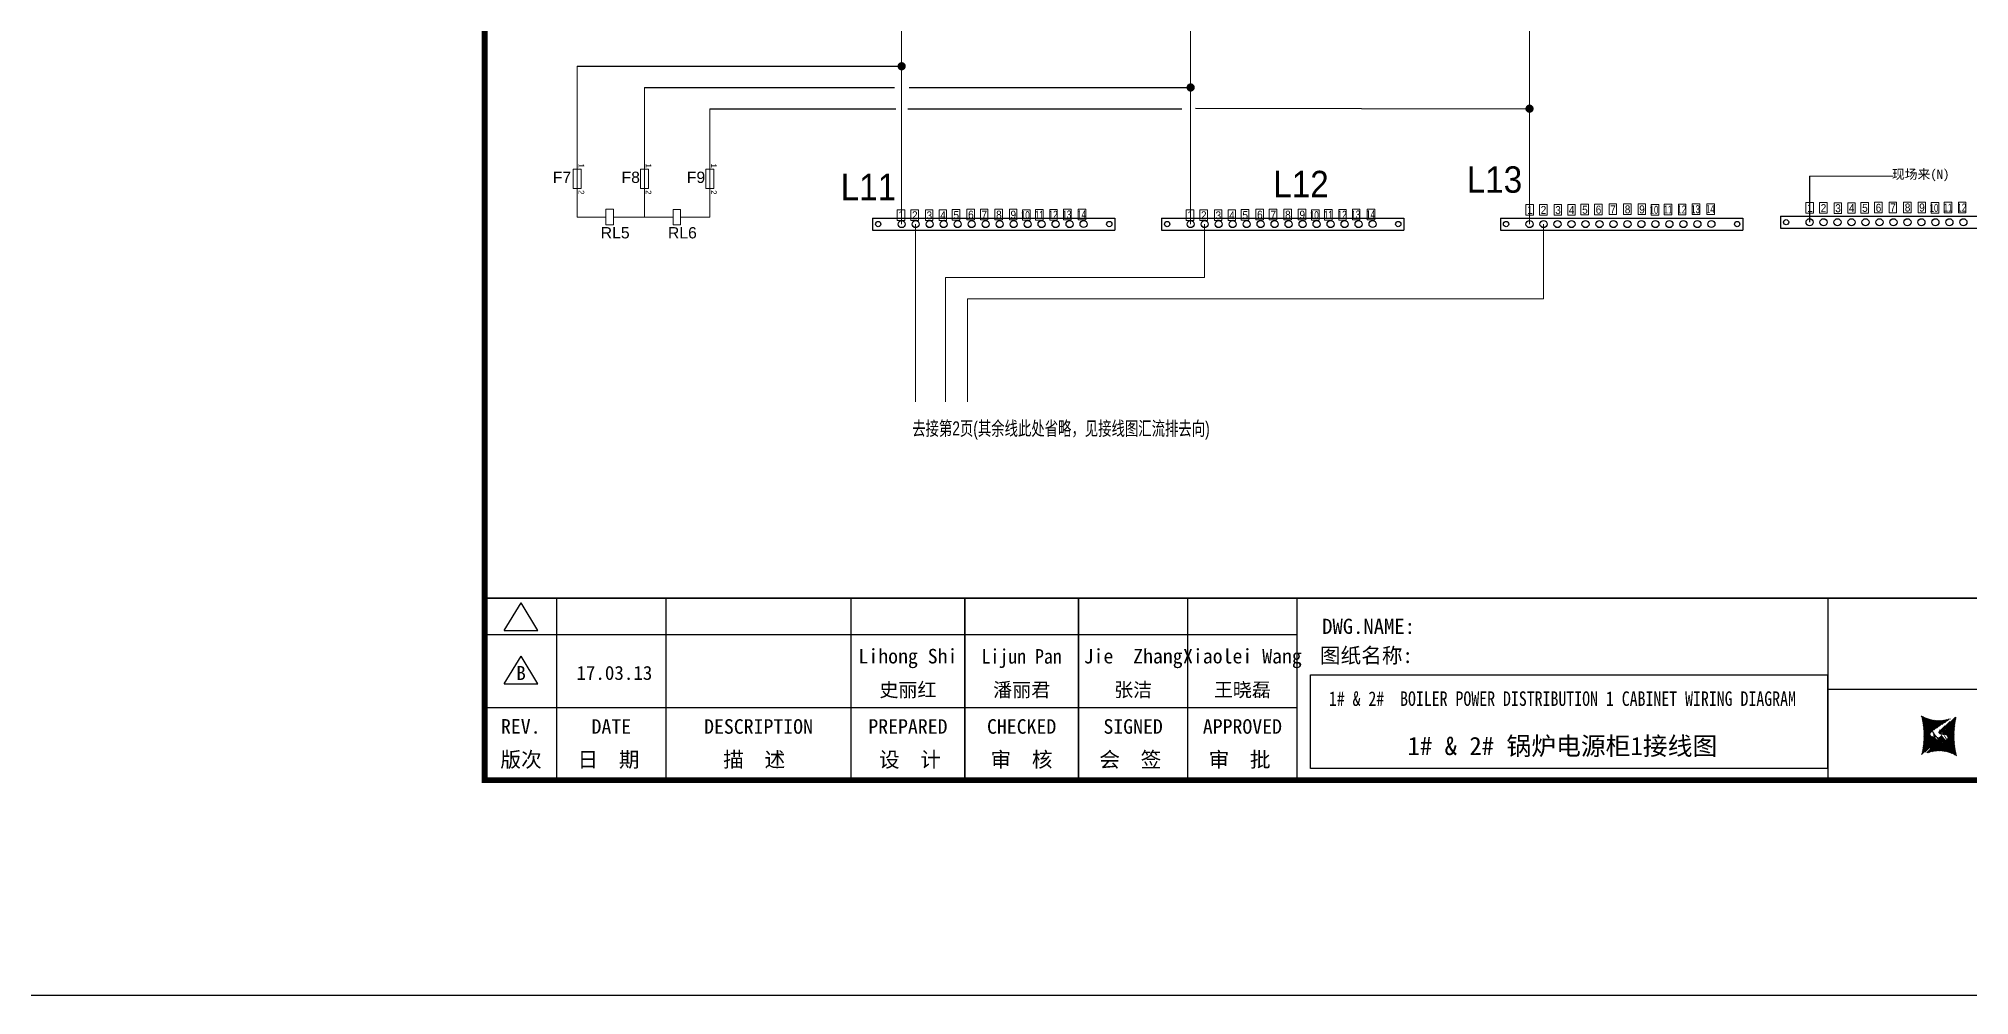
# Model space of a CAD drawing. Extents: x 79822 to 122366, y -56021 to -28815.
# Drawn here: x 90785 to 93971, y -37158 to -35580 of the extents above; entities that cross this region are included whole.
import ezdxf
from ezdxf.enums import TextEntityAlignment as Align

# ---------------------------------------------------------------- set-up
doc = ezdxf.new("R2010")
doc.units = 0
doc.header["$LTSCALE"] = 100
doc.header["$MEASUREMENT"] = 0
for name, color, linetype in [('t', 1, 'Continuous'), ('标准图框及表格', 7, 'Continuous'), ('空气开关', 7, 'Continuous')]:
    doc.layers.add(name, color=color, linetype=linetype)
doc.layers.add('细实线', color=7, linetype='Continuous', lineweight=20)
doc.styles.add('HZ', font='arial.ttf', dxfattribs={"width": 0.7})
doc.styles.get("Standard").update_dxf_attribs({"font": ''})
doc.styles.get('Standard').set_extended_font_data('SimSun')
pattern_1 = [(45, (0, 0), (-0.736262898216564, 0.7362628982165641), [])]

# ---------------------------------------------------------------- blocks, each defined once
blk = doc.blocks.new('图框')
at = {"layer": '标准图框及表格'}
h = blk.add_hatch(dxfattribs=at)
h.set_pattern_fill('ANSI31', color=5, scale=8.329863809039892, style=0)
h.set_pattern_definition(pattern_1)
edge = h.paths.add_edge_path()
edge.add_arc((2399.257256036391, -2998.153851416566), 55.18534773488954, 238.1092081981581, 291.6531626184834)
edge.add_line((2419.619937407027, -3049.445018414634), (2388.525499730735, -3070.242821799802))
edge.add_arc((2238.907377712399, -3078.328790578547), 135.3602868968974, 346.3915348661821, 374.2500326978034)
edge.add_line((2370.467593623529, -3110.177132109857), (2397.50623789792, -3087.85242802291))
edge.add_line((2391.339199201146, -3080.281448750429), (2396.143986595598, -3080.898839897796))
edge.add_spline(control_points=[(2397.470018868538, -3087.887634953957), (2398.35948137939, -3087.023080631327), (2399.970992452319, -3085.456697735681), (2399.869182150054, -3081.252294174519), (2397.426500162081, -3081.012803431273), (2396.121921064187, -3080.884897048199)], knot_values=[0, 0, 0, 0, 6.844331067525468, 12.40042740766005, 18.76924275352248, 18.76924275352248, 18.76924275352248, 18.76924275352248], weights=[1, 1, 1, 1, 1, 1], degree=3, periodic=0)
edge.add_spline(control_points=[(2388.515363058686, -3070.265433304907), (2387.789374929038, -3070.86905758363), (2386.478198365832, -3071.959237952229), (2385.544096281083, -3073.38263759949), (2385.127199159644, -3074.017912079413)], knot_values=[0, 0, 0, 0, 5.253673658024614, 9.488438564008057, 9.488438564008057, 9.488438564008057, 9.488438564008057], weights=[1, 1, 1, 1, 1], degree=3, periodic=0)
edge.add_spline(control_points=[(2386.272665588534, -3072.281716856574), (2385.721471206634, -3072.905523096015), (2384.632427465753, -3074.386714445929), (2384.912828655535, -3077.72895088909), (2387.858851342782, -3079.895552619193), (2390.185443934519, -3080.145534927004), (2391.314573401905, -3080.266855002868)], knot_values=[10.66597461496156, 10.66597461496156, 10.66597461496156, 10.66597461496156, 18.97770399508879, 28.89455822145742, 41.119553648298, 52.64692538081317, 52.64692538081317, 52.64692538081317, 52.64692538081317], weights=[1, 1, 1, 1, 1, 1, 1], degree=3, periodic=0)
h = blk.add_hatch(dxfattribs=at)
h.set_pattern_fill('ANSI31', color=3, scale=8.329863809039892, style=0)
h.set_pattern_definition(pattern_1)
edge = h.paths.add_edge_path()
edge.add_line((2402.469732125144, -3075.776359090531), (2407.706041465404, -3076.440586092609))
edge.add_spline(control_points=[(2401.044493204623, -3068.769946203269), (2400.155030693568, -3069.634500525768), (2398.543519620813, -3071.200883421574), (2398.645329922932, -3075.40528698259), (2401.088011911052, -3075.644777725895), (2402.392591008975, -3075.772684108895)], knot_values=[0, 0, 0, 0, 6.844331067526932, 12.40042740766158, 18.76924275352342, 18.76924275352342, 18.76924275352342, 18.76924275352342], weights=[1, 1, 1, 1, 1, 1], degree=3, periodic=0)
edge.add_line((2428.046918449632, -3046.480449047325), (2401.008274175249, -3068.805153134272))
edge.add_spline(control_points=[(2412.625169549749, -3083.918607966574), (2413.015644598316, -3083.422785431954), (2413.86377905187, -3082.052674005965), (2413.601683417044, -3078.928630268005), (2410.655660730175, -3076.762028538062), (2408.329068138031, -3076.512046230251), (2407.199938671052, -3076.390726154226)], knot_values=[12.65408913243743, 12.65408913243743, 12.65408913243743, 12.65408913243743, 18.97770399508879, 28.89455822145742, 41.119553648298, 52.64692538081317, 52.64692538081317, 52.64692538081317, 52.64692538081317], weights=[1, 1, 1, 1, 1, 1, 1], degree=3, periodic=0)
edge.add_line((2411.626283690712, -3084.975693399283), (2412.781242849298, -3083.732051979769))
edge.add_line((2410.021343801694, -3086.399138189481), (2411.626283690712, -3084.975693399414))
edge.add_line((2378.894574665755, -3107.212562742519), (2409.989012342048, -3086.414759357351))
edge.add_arc((2399.257256036391, -3158.503729740543), 55.18534773488965, 58.10920819815809, 111.6531626184834)
edge.add_arc((2559.607134360383, -3078.328790578547), 135.360286896897, 166.3915348661823, 194.2500326978024)
at = {"color": 7}
for p, q in [((2215.642035047145, -2851.581424744189), (2215.642035047145, -3151.581424744189)), ((0, -2911.581424744189), (1340.158172602998, -2911.581424744189)), ((2215.642035047145, -3001.581424744189), (3115.642035047145, -3001.581424744189)), ((0, -3031.581424744189), (1340.158172602998, -3031.581424744189))]:
    blk.add_line(p, q, dxfattribs=at)
at = {"color": 7, "const_width": 3}
blk.add_lwpolyline([(4115.642035047145, -2851.581424744189), (0, -2851.581424744189)], dxfattribs=at)
at = {"layer": 't', "color": 7}
for p, q in [((31.94938321653171, -2904.992613363662), (59.89920926059131, -2859.122325316828)), ((87.8490353046218, -2904.992613363662), (59.89920926059131, -2859.122325316828)), ((31.94938321653171, -2904.992613363662), (87.8490353046218, -2904.992613363662)), ((31.94938321653171, -2992.977239491032), (59.89920926059131, -2947.106951444141)), ((87.8490353046218, -2992.977239491032), (59.89920926059131, -2947.106951444141)), ((31.94938321653171, -2992.977239491032), (87.8490353046218, -2992.977239491032))]:
    blk.add_line(p, q, dxfattribs=at)
at = {"layer": 't', "color": 7, "const_width": 9.61519705431492}
blk.add_lwpolyline([(4115.642035047145, -3151.581424744189), (4115.642035047145, 0), (0, 0), (0, -3151.581424744189)], close=True, dxfattribs=at)
at = {"layer": 't', "color": 7, "const_width": 2.40379926357873}
for points in [[(118.7653193609731, -2852.783324375967), (118.7653193609731, -3151.581424744189)], [(299.0502641293569, -2852.783324375967), (299.0502641293569, -3151.581424744189)], [(604.3883150879992, -2852.783324375967), (604.3883150879992, -3156.41304604568)], [(791.9882990770857, -2852.783324375967), (791.9882990770857, -3156.41304604568)], [(979.588283066143, -2852.783324375967), (979.588283066143, -3156.41304604568)], [(1159.873227834585, -2852.783324375967), (1159.873227834585, -3156.41304604568)], [(1340.158172602998, -2852.783324375967), (1340.158172602998, -3156.41304604568)]]:
    blk.add_lwpolyline(points, dxfattribs=at)
at = {"color": 7, "flags": 8}
for tag, p, height in [('DWG.NAME:', (1381.636459220965, -2910.37952511241), 25), ('PROJECTNAME:', (3125.480185663539, -2912.807924402037), 24), ('PROJECTNAME：', (3339.10867075545, -2913.108539231762), 25), ('DWG.NO.:', (3128.186172261583, -3030.402470643486), 24), ('图纸编号', (3315.362718925957, -3052.404678158069), 24), ('FILENO.:', (3128.672545599984, -3106.104124450346), 24), ('文档号', (3317.726365529132, -3124.132485953713), 24)]:
    blk.add_attdef(tag, p, '', height=height, dxfattribs=at)
for tag, p in [('图纸名称:', (1377.81237181677, -2965.923337057193)), ('项目名称：', (3121.562334825969, -2984.305160940257)), ('项目名称：', (3325.036680579346, -2984.305160940257))]:
    blk.add_attdef(tag, text='', height=25, dxfattribs=at).set_placement(p, align=Align.BOTTOM_LEFT)
for tag, height, p in [('设计时间', 23, (213.8658221408186, -2974.881554149018)), ('RENLIU', 24, (698.1883070825425, -2950.380597809435)), ('SHUFENWANG', 24, (885.7882910716289, -2950.380597809435)), ('FANGHOU', 24, (1069.730755450379, -2950.380597809435)), ('DANDANLI', 24, (1250.015700218792, -2950.380597809435)), ('A', 23, (59.89920926059131, -2974.881554149018)), ('刘仁', 23, (698.1883070825425, -3002.188376027443)), ('王姝芬', 23, (885.7882910716289, -3002.188376027443)), ('侯方', 23, (1069.730755450379, -3002.188376027443)), ('李丹丹', 23, (1250.015700218792, -3002.188376027443)), ('#10STATIONONTROLCABINETCOVER', 30, (1777.900103825072, -3017.182374560078)), ('REV.', 24, (59.38265968048654, -3063.048954873535)), ('DATE', 24, (208.907791745165, -3063.048954873535)), ('DESCRIPTION', 24, (451.7192896086781, -3063.048954873535)), ('PREPARED', 24, (698.1883070825425, -3063.048954873535)), ('CHECKED', 24, (885.7882910716144, -3063.048954873535)), ('SIGNED', 24, (1069.730755450364, -3063.048954873535)), ('APPROVED', 24, (1250.015700218792, -3063.048954873535)), ('PAGEXOFX', 24, (3953.713803545135, -3039.081424744189)), ('图纸名称', 30, (1777.900103825072, -3094.695064044037)), ('第几页共几页', 24, (3953.713803545135, -3114.081424744189))]:
    blk.add_attdef(tag, text='', height=height, dxfattribs=at).set_placement(p, align=Align.MIDDLE)
at = {"color": 7, "width": 0.8, "flags": 8}
blk.add_attdef('HANGZHOUHOLLYSYSAUTOMATIONCO.,LTD.', text='', height=24, dxfattribs=at).set_placement((2770.082304289484, -3045.714803244191), align=Align.MIDDLE)
at = {"layer": 't', "color": 7}
for s, p in [('版次', (59.89920926059131, -3117.600441270843)), ('日  期', (204.1999693705875, -3117.600441270843)), ('描  述', (444.4895954714448, -3117.600441270843)), ('设  计', (701.4970341851513, -3117.600441270843)), ('审  核', (885.5947788425256, -3117.600441270843)), ('会  签', (1065.022933075787, -3117.600441270843)), ('审  批', (1245.3078778442, -3117.600441270843))]:
    blk.add_text(s, height=25, dxfattribs=at).set_placement(p, align=Align.MIDDLE_CENTER)
at = {"layer": '标准图框及表格', "color": 5, "style": 'HZ'}
for s, p in [('pgqh', (2373.884875617339, -3059.677228196226)), ('hollilas', (2374.051901626051, -3085.968484618272))]:
    blk.add_text(s, height=5.205656721233694, dxfattribs=at).set_placement(p)
at = {"layer": '标准图框及表格', "color": 3, "style": 'HZ'}
for s, height, p in [('auto', 8.676094535389492, (2400.907127263781, -3074.200036411981)), ('hollysys', 4.338047267694746, (2402.5381050141, -3099.731461394062))]:
    blk.add_text(s, height=height, dxfattribs=at).set_placement(p)

msp = doc.modelspace()

# ---------------------------------------------------------------- linework, layer by layer
at = {"color": 2}
msp.add_line((91674.09628150487, -35625.58128195281), (92209.21004519302, -35625.52421730119), dxfattribs=at)
at = {"color": 3}
for p, q in [((91785.03622230132, -35660.62728195282), (92197.6595879154, -35660.58193157179)), ((92221.491466038, -35660.57931227089), (92685.96508371606, -35660.53684535448))]:
    msp.add_line(p, q, dxfattribs=at)
at = {"color": 1}
for p, q in [((91892.61550977475, -35695.67328195286), (92199.89399017884, -35695.63545777467)), ((92219.256813302, -35695.63307432475), (92671.45066066878, -35695.58649202004)), ((92694.06558420844, -35694.5663855293), (93241.76168826601, -35695.53616349947))]:
    msp.add_line(p, q, dxfattribs=at)
msp.add_line((93707.0869869768, -35806.54151918166), (93707.0869869768, -35882.71151918163))
at = {"color": 6}
for p, q in [((92161.23011640654, -35875.81115896066), (92561.23011640654, -35875.81115896066)), ((92161.23011640654, -35875.81115896066), (92161.23011640654, -35895.81115896066)), ((92161.23011640654, -35895.81115896066), (92561.23011640654, -35895.81115896066)), ((92561.23011640654, -35875.81115896066), (92561.23011640654, -35895.81115896066)), ((92637.98215722416, -35875.81115895596), (93037.98215722416, -35875.81115895596)), ((92637.98215722416, -35875.81115895596), (92637.98215722416, -35895.81115895596)), ((92637.98215722416, -35895.81115895596), (93037.98215722416, -35895.81115895596)), ((93037.98215722416, -35875.81115895596), (93037.98215722416, -35895.81115895596)), ((93037.98215722416, -35875.81115895596), (93037.98215722416, -35895.81115895596)), ((93197.12937744783, -35875.81115896066), (93597.12937744783, -35875.81115896066)), ((93197.12937744783, -35875.81115896066), (93197.12937744783, -35895.81115896066)), ((93197.12937744783, -35895.81115896066), (93597.12937744783, -35895.81115896066)), ((93597.12937744783, -35875.81115896066), (93597.12937744783, -35895.81115896066)), ((93597.12937744783, -35875.81115896066), (93597.12937744783, -35895.81115896066)), ((93659.07930023629, -35872.70311440713), (94059.07930023629, -35872.70311440713)), ((93659.07930023629, -35872.70311440713), (93659.07930023629, -35892.70311440713)), ((93659.07930023629, -35892.70311440713), (94059.07930023629, -35892.70311440713))]:
    msp.add_line(p, q, dxfattribs=at)
at = {"color": 1}
for points in [[(80901.87250222845, -33205.12014105816), (120195.6471711922, -33205.12014105816), (120195.6471711922, -37157.7241594209), (80901.87250222845, -37157.7241594209)], [(92883.98815677315, -36628.87158627281), (93736.50523677218, -36628.87158627281), (93736.50523677218, -36783.825878662), (92883.98815677315, -36783.825878662)]]:
    msp.add_lwpolyline(points, close=True, dxfattribs=at)
at = {"color": 6}
for centre, radius in [((92170.59826000173, -35885.8200354986), 4.356000000000001), ((92170.59826000173, -35885.8200354986), 4.356000000000001), ((92209.23780314706, -35885.81956373516), 5.808000000000001), ((92232.32605209335, -35885.7979498856), 5.808000000000001), ((92232.32605209335, -35885.81956373516), 5.808000000000001), ((92255.41430103965, -35885.7979498856), 5.808000000000001), ((92255.41430103965, -35885.81956373516), 5.808000000000001), ((92278.50254998595, -35885.7979498856), 5.808000000000001), ((92278.50254998595, -35885.81956373516), 5.808000000000001), ((92301.59079893224, -35885.7979498856), 5.808000000000001), ((92301.59079893224, -35885.81956373516), 5.808000000000001), ((92324.67904787854, -35885.7979498856), 5.808000000000001), ((92324.67904787854, -35885.81956373516), 5.808000000000001), ((92347.76729682484, -35885.7979498856), 5.808000000000001), ((92347.76729682484, -35885.81956373516), 5.808000000000001), ((92370.85554577113, -35885.7979498856), 5.808000000000001), ((92370.85554577113, -35885.81956373516), 5.808000000000001), ((92393.94379471743, -35885.7979498856), 5.808000000000001), ((92393.94379471743, -35885.81956373516), 5.808000000000001), ((92417.03204366373, -35885.7979498856), 5.808000000000001), ((92417.03204366373, -35885.81956373516), 5.808000000000001), ((92440.12029261002, -35885.7979498856), 5.808000000000001), ((92440.12029261002, -35885.81956373516), 5.808000000000001), ((92463.20854155632, -35885.7979498856), 5.808000000000001), ((92463.20854155632, -35885.81956373516), 5.808000000000001), ((92486.29679050262, -35885.7979498856), 5.808000000000001), ((92486.29679050262, -35885.81956373516), 5.808000000000001), ((92509.38503944891, -35885.7979498856), 5.808000000000001), ((92551.86197281136, -35885.8200354986), 4.356000000000001), ((92551.86197281136, -35885.8200354986), 4.356000000000001), ((92647.35030081935, -35885.8200354939), 4.356000000000001), ((92647.35030081935, -35885.8200354939), 4.356000000000001), ((92685.98984396468, -35885.81956373046), 5.808000000000001), ((92709.07809291098, -35885.7979498809), 5.808000000000001), ((92709.07809291098, -35885.81956373046), 5.808000000000001), ((92732.16634185727, -35885.7979498809), 5.808000000000001), ((92732.16634185727, -35885.81956373046), 5.808000000000001), ((92755.25459080357, -35885.7979498809), 5.808000000000001), ((92755.25459080357, -35885.81956373046), 5.808000000000001), ((92778.34283974986, -35885.7979498809), 5.808000000000001), ((92778.34283974986, -35885.81956373046), 5.808000000000001), ((92801.43108869616, -35885.7979498809), 5.808000000000001), ((92801.43108869616, -35885.81956373046), 5.808000000000001), ((92824.51933764246, -35885.7979498809), 5.808000000000001), ((92824.51933764246, -35885.81956373046), 5.808000000000001), ((92847.60758658875, -35885.7979498809), 5.808000000000001), ((92847.60758658875, -35885.81956373046), 5.808000000000001), ((92870.69583553505, -35885.7979498809), 5.808000000000001), ((92870.69583553505, -35885.81956373046), 5.808000000000001), ((92893.78408448135, -35885.7979498809), 5.808000000000001), ((92893.78408448135, -35885.81956373046), 5.808000000000001), ((92916.87233342764, -35885.7979498809), 5.808000000000001), ((92916.87233342764, -35885.81956373046), 5.808000000000001), ((92939.96058237394, -35885.7979498809), 5.808000000000001), ((92939.96058237394, -35885.81956373046), 5.808000000000001), ((92963.04883132024, -35885.7979498809), 5.808000000000001), ((92963.04883132024, -35885.81956373046), 5.808000000000001), ((92986.13708026653, -35885.7979498809), 5.808000000000001), ((93028.61401362898, -35885.8200354939), 4.356000000000001), ((93028.61401362898, -35885.8200354939), 4.356000000000001), ((93206.49752104301, -35885.8200354986), 4.356000000000001), ((93206.49752104301, -35885.8200354986), 4.356000000000001), ((93245.13706418834, -35885.81956373516), 5.808000000000001), ((93268.22531313464, -35885.7979498856), 5.808000000000001), ((93268.22531313464, -35885.81956373516), 5.808000000000001), ((93291.31356208093, -35885.7979498856), 5.808000000000001), ((93291.31356208093, -35885.81956373516), 5.808000000000001), ((93314.40181102723, -35885.7979498856), 5.808000000000001), ((93314.40181102723, -35885.81956373516), 5.808000000000001), ((93337.49005997353, -35885.7979498856), 5.808000000000001), ((93337.49005997353, -35885.81956373516), 5.808000000000001), ((93360.57830891982, -35885.7979498856), 5.808000000000001), ((93360.57830891982, -35885.81956373516), 5.808000000000001), ((93383.66655786612, -35885.7979498856), 5.808000000000001), ((93383.66655786612, -35885.81956373516), 5.808000000000001), ((93406.75480681242, -35885.7979498856), 5.808000000000001), ((93406.75480681242, -35885.81956373516), 5.808000000000001), ((93429.84305575871, -35885.7979498856), 5.808000000000001), ((93429.84305575871, -35885.81956373516), 5.808000000000001), ((93452.93130470501, -35885.7979498856), 5.808000000000001), ((93452.93130470501, -35885.81956373516), 5.808000000000001), ((93476.0195536513, -35885.7979498856), 5.808000000000001), ((93476.0195536513, -35885.81956373516), 5.808000000000001), ((93499.1078025976, -35885.7979498856), 5.808000000000001), ((93499.1078025976, -35885.81956373516), 5.808000000000001), ((93522.1960515439, -35885.7979498856), 5.808000000000001), ((93522.1960515439, -35885.81956373516), 5.808000000000001), ((93545.2843004902, -35885.7979498856), 5.808000000000001), ((93587.76123385264, -35885.8200354986), 4.356000000000001), ((93587.76123385264, -35885.8200354986), 4.356000000000001), ((93668.44744383148, -35882.71199094507), 4.356000000000001), ((93668.44744383148, -35882.71199094507), 4.356000000000001), ((93707.0869869768, -35882.71151918163), 5.808000000000001), ((93730.1752359231, -35882.68990533207), 5.808000000000001), ((93730.1752359231, -35882.71151918163), 5.808000000000001), ((93753.2634848694, -35882.68990533207), 5.808000000000001), ((93753.2634848694, -35882.71151918163), 5.808000000000001), ((93776.3517338157, -35882.68990533207), 5.808000000000001), ((93776.3517338157, -35882.71151918163), 5.808000000000001), ((93799.43998276199, -35882.68990533207), 5.808000000000001), ((93799.43998276199, -35882.71151918163), 5.808000000000001), ((93822.52823170829, -35882.68990533207), 5.808000000000001), ((93822.52823170829, -35882.71151918163), 5.808000000000001), ((93845.61648065459, -35882.68990533207), 5.808000000000001), ((93845.61648065459, -35882.71151918163), 5.808000000000001), ((93868.70472960088, -35882.68990533207), 5.808000000000001), ((93868.70472960088, -35882.71151918163), 5.808000000000001), ((93891.79297854718, -35882.68990533207), 5.808000000000001), ((93891.79297854718, -35882.71151918163), 5.808000000000001), ((93914.88122749348, -35882.68990533207), 5.808000000000001), ((93914.88122749348, -35882.71151918163), 5.808000000000001), ((93937.96947643977, -35882.68990533207), 5.808000000000001), ((93937.96947643977, -35882.71151918163), 5.808000000000001), ((93961.05772538607, -35882.68990533207), 5.808000000000001), ((93961.05772538607, -35882.71151918163), 5.808000000000001)]:
    msp.add_circle(centre, radius, dxfattribs=at)
at = {"layer": '细实线', "color": 2}
for p, q in [((92209.23780314706, -35885.81956373516), (92209.19185708083, -35454.9683847351)), ((91674.09628150487, -35625.58128195281), (91674.09628150488, -35874.16392034056)), ((92232.32605209335, -35885.7979498856), (92232.32605209335, -36178.66250211087))]:
    msp.add_line(p, q, dxfattribs=at)
at = {"layer": '细实线', "color": 3}
for p, q in [((92685.98984396468, -35885.81956373046), (92685.94646952912, -35491.17446545461)), ((91785.03622230132, -35660.62728195282), (91784.92541150919, -35874.18749047318)), ((92709.07809291098, -35885.8450486201), (92709.07809291098, -35974.08704862021)), ((92709.07809291098, -35974.06543477535), (92281.83780355987, -35974.06543477535)), ((92281.83780355987, -35974.06543477535), (92281.83780355987, -36178.68798700051))]:
    msp.add_line(p, q, dxfattribs=at)
at = {"layer": '细实线', "color": 1}
for p, q in [((93245.13706418834, -35885.81956373516), (93245.09381228482, -35534.4469806763)), ((91892.61550977475, -35695.67328195286), (91892.63425635545, -35874.25616254113)), ((93268.22531313464, -35885.81956373516), (93268.22531313464, -36009.10756373529)), ((93268.22531313464, -36009.11143477538), (92318.13780355988, -36009.11143477538)), ((92318.13780355988, -36009.11143477538), (92318.13780355988, -36178.68798700051))]:
    msp.add_line(p, q, dxfattribs=at)
at = {"layer": '细实线'}
for p, q in [((93845.22693414275, -35806.54151918166), (93707.0869869768, -35806.54151918166)), ((91721.49672245953, -35874.16392034056), (91674.09628150488, -35874.16392034056)), ((91832.32582452716, -35874.23258321), (91784.92538357254, -35874.23258321))]:
    msp.add_line(p, q, dxfattribs=at)
at = {"layer": '细实线', "color": 0}
for p, q in [((91784.92541150919, -35874.18749047318), (91733.75041982412, -35874.16392034056)), ((91892.61550977475, -35874.25615334262), (91844.57952189175, -35874.23258321))]:
    msp.add_line(p, q, dxfattribs=at)
at = {"layer": '细实线', "color": 7, "const_width": 6.795798436627199}
for points in [[(92205.85809204089, -35625.52421730119, 1), (92212.65389047761, -35625.52421730119, 1)], [(92682.61313056394, -35660.53684534978, 1), (92689.40892900067, -35660.53684534978, 1)], [(93241.76168826601, -35695.53616349947, 1), (93248.55748670273, -35695.53616349947, 1)]]:
    msp.add_lwpolyline(points, format="xyb", close=True, dxfattribs=at)
at = {"layer": '细实线', "color": 0}
for points in [[(91680.70461854368, -35795.15783417794), (91680.70461854368, -35827.29190175265), (91667.48794446609, -35827.29190175265), (91667.48794446609, -35795.15783417794)], [(91791.50982846798, -35795.15783417794), (91791.50982846798, -35827.29190175265), (91778.2931543904, -35827.29190175265), (91778.2931543904, -35795.15783417794)], [(91899.22384681353, -35795.15783417794), (91899.22384681353, -35827.29190175265), (91886.00717273596, -35827.29190175265), (91886.00717273596, -35795.15783417794)]]:
    msp.add_lwpolyline(points, close=True, dxfattribs=at)
at = {"layer": '细实线'}
for points in [[(91733.75041982412, -35861.43405162595), (91733.75041982412, -35886.89378905517), (91721.49672245953, -35886.89378905517), (91721.49672245953, -35861.43405162595)], [(91844.57952189176, -35861.50271449539), (91844.57952189176, -35886.9624519246), (91832.32582452717, -35886.9624519246), (91832.32582452717, -35861.50271449539)]]:
    msp.add_lwpolyline(points, close=True, dxfattribs=at)
at = {"layer": '细实线', "color": 7}
for points in [[(92201.98894227819, -35862.13976344078), (92214.4405865101, -35862.13976344078), (92214.4405865101, -35879.70852174061), (92201.98894227819, -35879.70852174061)], [(92224.41590553221, -35862.33783035661), (92236.86754976412, -35862.33783035661), (92236.86754976412, -35879.90658865643), (92224.41590553221, -35879.90658865643)], [(92248.4283186418, -35862.53583723395), (92260.87996287372, -35862.53583723395), (92260.87996287372, -35880.10459553378), (92248.4283186418, -35880.10459553378)], [(92270.94072274616, -35862.36298647595), (92283.39236697808, -35862.36298647595), (92283.39236697808, -35879.93174477577), (92270.94072274616, -35879.93174477577)], [(92292.85368162752, -35861.94443282102), (92305.30532585943, -35861.94443282102), (92305.30532585943, -35879.51319112084), (92292.85368162752, -35879.51319112084)], [(92317.01423458822, -35861.33200585198), (92329.46587882013, -35861.33200585198), (92329.46587882013, -35878.9007641518), (92317.01423458822, -35878.9007641518)], [(92339.12085916805, -35861.36418647243), (92351.57250339996, -35861.36418647243), (92351.57250339996, -35878.93294477226), (92339.12085916805, -35878.93294477226)], [(92363.18665382537, -35861.38375901398), (92375.63829805728, -35861.38375901398), (92375.63829805728, -35878.9525173138), (92363.18665382537, -35878.9525173138)], [(92386.96241113418, -35861.35001739328), (92399.4140553661, -35861.35001739328), (92399.4140553661, -35878.91877569311), (92386.96241113418, -35878.91877569311)], [(92408.70355665387, -35862.04706404157), (92421.15520088578, -35862.04706404157), (92421.15520088578, -35879.61582234139), (92408.70355665387, -35879.61582234139)], [(92430.19679639585, -35861.62845034817), (92442.64844062776, -35861.62845034817), (92442.64844062776, -35879.19720864799), (92430.19679639585, -35879.19720864799)], [(92453.62867206542, -35861.61748878157), (92466.08031629733, -35861.61748878157), (92466.08031629733, -35879.18624708139), (92453.62867206542, -35879.18624708139)], [(92476.21358943527, -35861.223276181), (92488.66523366718, -35861.223276181), (92488.66523366718, -35878.79203448082), (92476.21358943527, -35878.79203448082)], [(92500.49242340459, -35861.08008442767), (92512.9440676365, -35861.08008442767), (92512.9440676365, -35878.6488427275), (92500.49242340459, -35878.6488427275)], [(92678.7409830958, -35862.13976343608), (92691.19262732772, -35862.13976343608), (92691.19262732772, -35879.70852173591), (92678.7409830958, -35879.70852173591)], [(92701.16794634983, -35862.33783035191), (92713.61959058174, -35862.33783035191), (92713.61959058174, -35879.90658865173), (92701.16794634983, -35879.90658865173)], [(92725.18035945942, -35862.53583722925), (92737.63200369134, -35862.53583722925), (92737.63200369134, -35880.10459552908), (92725.18035945942, -35880.10459552908)], [(92747.69276356378, -35862.36298647125), (92760.1444077957, -35862.36298647125), (92760.1444077957, -35879.93174477107), (92747.69276356378, -35879.93174477107)], [(92769.60572244514, -35861.94443281632), (92782.05736667705, -35861.94443281632), (92782.05736667705, -35879.51319111614), (92769.60572244514, -35879.51319111614)], [(92793.76627540584, -35861.33200584728), (92806.21791963775, -35861.33200584728), (92806.21791963775, -35878.9007641471), (92793.76627540584, -35878.9007641471)], [(92815.87289998567, -35861.36418646773), (92828.32454421758, -35861.36418646773), (92828.32454421758, -35878.93294476756), (92815.87289998567, -35878.93294476756)], [(92839.93869464299, -35861.38375900928), (92852.3903388749, -35861.38375900928), (92852.3903388749, -35878.9525173091), (92839.93869464299, -35878.9525173091)], [(92863.7144519518, -35861.35001738858), (92876.16609618372, -35861.35001738858), (92876.16609618372, -35878.91877568841), (92863.7144519518, -35878.91877568841)], [(92885.45559747149, -35862.04706403687), (92897.9072417034, -35862.04706403687), (92897.9072417034, -35879.61582233669), (92885.45559747149, -35879.61582233669)], [(92906.94883721347, -35861.62845034347), (92919.40048144538, -35861.62845034347), (92919.40048144538, -35879.19720864329), (92906.94883721347, -35879.19720864329)], [(92930.38071288304, -35861.61748877687), (92942.83235711495, -35861.61748877687), (92942.83235711495, -35879.18624707669), (92930.38071288304, -35879.18624707669)], [(92952.96563025289, -35861.2232761763), (92965.4172744848, -35861.2232761763), (92965.4172744848, -35878.79203447612), (92952.96563025289, -35878.79203447612)], [(92977.24446422221, -35861.08008442297), (92989.69610845413, -35861.08008442297), (92989.69610845413, -35878.6488427228), (92977.24446422221, -35878.6488427228)], [(93239.19872630485, -35853.38915629288), (93251.65037053676, -35853.38915629288), (93251.65037053676, -35870.9579145927), (93239.19872630485, -35870.9579145927)], [(93261.62568955887, -35853.5872232087), (93274.07733379079, -35853.5872232087), (93274.07733379079, -35871.15598150852), (93261.62568955887, -35871.15598150852)], [(93285.63810266847, -35853.78523008605), (93298.08974690038, -35853.78523008605), (93298.08974690038, -35871.35398838587), (93285.63810266847, -35871.35398838587)], [(93308.15050677283, -35853.61237932804), (93320.60215100474, -35853.61237932804), (93320.60215100474, -35871.18113762786), (93308.15050677283, -35871.18113762786)], [(93330.06346565418, -35853.19382567312), (93342.5151098861, -35853.19382567312), (93342.5151098861, -35870.76258397294), (93330.06346565418, -35870.76258397294)], [(93352.4195959438, -35853.03216754433), (93364.87124017571, -35853.03216754433), (93364.87124017571, -35870.60092584415), (93352.4195959438, -35870.60092584415)], [(93376.33064319471, -35852.61357932453), (93388.78228742663, -35852.61357932453), (93388.78228742663, -35870.18233762435), (93376.33064319471, -35870.18233762435)], [(93400.39643785203, -35852.63315186607), (93412.84808208395, -35852.63315186607), (93412.84808208395, -35870.2019101659), (93400.39643785203, -35870.2019101659)], [(93424.17219516085, -35852.59941024538), (93436.62383939276, -35852.59941024538), (93436.62383939276, -35870.1681685452), (93424.17219516085, -35870.1681685452)], [(93445.91334068053, -35853.29645689366), (93458.36498491245, -35853.29645689366), (93458.36498491245, -35870.86521519348), (93445.91334068053, -35870.86521519348)], [(93467.40658042251, -35852.87784320026), (93479.85822465442, -35852.87784320026), (93479.85822465442, -35870.44660150008), (93467.40658042251, -35870.44660150008)], [(93490.83845609208, -35852.86688163366), (93503.290100324, -35852.86688163366), (93503.290100324, -35870.43563993349), (93490.83845609208, -35870.43563993349)], [(93513.42337346193, -35852.47266903309), (93525.87501769385, -35852.47266903309), (93525.87501769385, -35870.04142733292), (93513.42337346193, -35870.04142733292)], [(93537.70220743126, -35852.32947727977), (93550.15385166317, -35852.32947727977), (93550.15385166317, -35869.89823557959), (93537.70220743126, -35869.89823557959)], [(93701.14864909332, -35850.28111173934), (93713.60029332523, -35850.28111173934), (93713.60029332523, -35867.84987003916), (93701.14864909332, -35867.84987003916)], [(93723.57561234734, -35850.47917865517), (93736.02725657925, -35850.47917865517), (93736.02725657925, -35868.04793695499), (93723.57561234734, -35868.04793695499)], [(93747.58802545693, -35850.67718553251), (93760.03966968885, -35850.67718553251), (93760.03966968885, -35868.24594383233), (93747.58802545693, -35868.24594383233)], [(93770.1004295613, -35850.50433477451), (93782.55207379321, -35850.50433477451), (93782.55207379321, -35868.07309307433), (93770.1004295613, -35868.07309307433)], [(93792.01338844265, -35850.08578111958), (93804.46503267456, -35850.08578111958), (93804.46503267456, -35867.6545394194), (93792.01338844265, -35867.6545394194)], [(93814.36951873226, -35849.92412299079), (93826.82116296417, -35849.92412299079), (93826.82116296417, -35867.49288129061), (93814.36951873226, -35867.49288129061)], [(93838.28056598318, -35849.50553477099), (93850.7322102151, -35849.50553477099), (93850.7322102151, -35867.07429307081), (93838.28056598318, -35867.07429307081)], [(93862.3463606405, -35849.52510731254), (93874.79800487241, -35849.52510731254), (93874.79800487241, -35867.09386561236), (93862.3463606405, -35867.09386561236)], [(93886.12211794931, -35849.49136569184), (93898.57376218123, -35849.49136569184), (93898.57376218123, -35867.06012399167), (93886.12211794931, -35867.06012399167)], [(93907.863263469, -35850.18841234013), (93920.31490770091, -35850.18841234013), (93920.31490770091, -35867.75717063995), (93907.863263469, -35867.75717063995)], [(93929.35650321098, -35849.76979864672), (93941.80814744289, -35849.76979864672), (93941.80814744289, -35867.33855694655), (93929.35650321098, -35867.33855694655)], [(93952.78837888055, -35849.75883708013), (93965.24002311246, -35849.75883708013), (93965.24002311246, -35867.32759537995), (93952.78837888055, -35867.32759537995)]]:
    msp.add_lwpolyline(points, close=True, dxfattribs=at)

# ---------------------------------------------------------------- block references
at = {"color": 1}
ref = msp.add_blockref('图框', (91521.4415027287, -33651.23391940312), dxfattribs=at)
ref.add_attrib('图纸名称', '1# & 2# 锅炉电源柜1接线图', dxfattribs={"color": 7, "height": 30, "flags": 8}).set_placement((93299.34160655377, -36745.92898344716), align=Align.MIDDLE)
ref.add_attrib('刘仁', '史丽红', dxfattribs={"color": 7, "height": 23, "flags": 8}).set_placement((92219.62980981125, -36653.42229543057), align=Align.MIDDLE)
ref.add_attrib('王姝芬', '潘丽君', dxfattribs={"color": 7, "height": 23, "flags": 8}).set_placement((92407.22979380033, -36653.42229543057), align=Align.MIDDLE)
ref.add_attrib('侯方', '张洁', dxfattribs={"color": 7, "height": 23, "flags": 8}).set_placement((92591.17225817908, -36653.42229543057), align=Align.MIDDLE)
ref.add_attrib('李丹丹', '王晓磊', dxfattribs={"color": 7, "height": 23, "flags": 8}).set_placement((92771.4572029475, -36653.42229543057), align=Align.MIDDLE)
ref.add_attrib('设计时间', '17.03.13', dxfattribs={"color": 7, "height": 23, "flags": 8}).set_placement((91735.30732486953, -36626.11547355214), align=Align.MIDDLE)
ref.add_attrib('A', 'B', dxfattribs={"color": 7, "height": 23, "flags": 8}).set_placement((91581.3407119893, -36626.11547355214), align=Align.MIDDLE)
ref.add_attrib('REV.', 'REV.', dxfattribs={"color": 7, "height": 24, "flags": 8}).set_placement((91580.82416240919, -36714.28287427666), align=Align.MIDDLE)
ref.add_attrib('DATE', 'DATE', dxfattribs={"color": 7, "height": 24, "flags": 8}).set_placement((91730.34929447387, -36714.28287427666), align=Align.MIDDLE)
ref.add_attrib('DESCRIBE', 'DESCRIPTION', dxfattribs={"color": 7, "height": 24, "flags": 8}).set_placement((91973.16079233738, -36714.28287427666), align=Align.MIDDLE)
ref.add_attrib('PREPARE', 'PREPARED', dxfattribs={"color": 7, "height": 24, "flags": 8}).set_placement((92219.62980981125, -36714.28287427666), align=Align.MIDDLE)
ref.add_attrib('VERIFY', 'CHECKED', dxfattribs={"color": 7, "height": 24, "flags": 8}).set_placement((92407.22979380032, -36714.28287427666), align=Align.MIDDLE)
ref.add_attrib('SIGN', 'SIGNED', dxfattribs={"color": 7, "height": 24, "flags": 8}).set_placement((92591.17225817907, -36714.28287427666), align=Align.MIDDLE)
ref.add_attrib('APPROVER', 'APPROVED', dxfattribs={"color": 7, "height": 24, "flags": 8}).set_placement((92771.4572029475, -36714.28287427666), align=Align.MIDDLE)
ref.add_attrib('RENLIU', 'Lihong Shi', dxfattribs={"color": 7, "height": 24, "flags": 8}).set_placement((92219.62980981125, -36601.61451721256), align=Align.MIDDLE)
ref.add_attrib('SHUFENWANG', 'Lijun Pan', dxfattribs={"color": 7, "height": 24, "width": 0.9, "flags": 8}).set_placement((92407.22979380033, -36601.61451721256), align=Align.MIDDLE)
ref.add_attrib('FANGHOU', 'Jie  Zhang', dxfattribs={"color": 7, "height": 24, "flags": 8}).set_placement((92591.17225817908, -36601.61451721256), align=Align.MIDDLE)
ref.add_attrib('DANDANLI', 'Xiaolei Wang', dxfattribs={"color": 7, "height": 24, "flags": 8}).set_placement((92771.4572029475, -36601.61451721256), align=Align.MIDDLE)
ref.add_attrib('DWG.NAME:', 'DWG.NAME:', (92903.07796194966, -36561.61344451553), dxfattribs={"color": 7, "height": 25, "flags": 8})
ref.add_attrib('#10STATIONONTROLCABINETCOVER', '1# & 2#  BOILER POWER DISTRIBUTION 1 CABINET WIRING DIAGRAM', dxfattribs={"color": 7, "height": 24, "width": 0.8, "flags": 8}).set_placement((93299.34160655377, -36668.4162939632), align=Align.MIDDLE)
ref.add_attrib('图纸名称:', '图纸名称:', dxfattribs={"color": 7, "height": 25, "flags": 8}).set_placement((92899.25387454548, -36617.15725646032), align=Align.BOTTOM_LEFT)

# ---------------------------------------------------------------- texts
at = {"style": 'HZ'}
for s, height, width, p in [('L11', 43.56, 0.9, (92108.75628820644, -35846.47473038709)), ('L12', 43.56, 0.9, (92822.44992688573, -35841.54248066917)), ('L13', 43.56, 0.9, (93141.63763306288, -35834.14585502035)), ('去接第2页(其余线此处省略，见接线图汇流排去向)', 23.1, 0.7, (92226.69052682245, -36234.3241245008))]:
    msp.add_text(s, height=height, dxfattribs=dict(at, width=width)).set_placement(p)
msp.add_text('现场来(N)', height=15.42867169077395).set_placement((93843.22773371257, -35811.24566955647))
at = {"layer": '空气开关', "style": 'HZ'}
for s, width, p in [('1', 0.9, (92203.88928834097, -35877.69538546226)), ('2', 0.9, (92226.316251595, -35877.89345237808)), ('3', 0.9, (92250.32866470462, -35878.09145925543)), ('4', 0.9, (92272.84106880898, -35877.91860849743)), ('5', 0.9, (92294.7540276903, -35877.5000548425)), ('6', 0.9, (92318.914580651, -35876.88762787346)), ('7', 0.9, (92341.02120523083, -35876.91980849391)), ('8', 0.9, (92365.08699988815, -35876.93938103546)), ('9', 0.9, (92388.862757197, -35876.90563941476)), ('10', 0.7, (92406.14491262517, -35877.60268606304)), ('11', 0.7, (92429.29918480688, -35877.01962699758)), ('12', 0.7, (92452.07273999217, -35877.00866543099)), ('13', 0.7, (92474.65765736203, -35876.61445283042)), ('14', 0.7, (92498.93649133135, -35876.47126107709)), ('1', 0.9, (92680.64132915859, -35877.69538545756)), ('2', 0.9, (92703.06829241262, -35877.89345237338)), ('3', 0.9, (92727.08070552224, -35878.09145925073)), ('4', 0.9, (92749.5931096266, -35877.91860849273)), ('5', 0.9, (92771.50606850792, -35877.5000548378)), ('6', 0.9, (92795.66662146863, -35876.88762786876)), ('7', 0.9, (92817.77324604845, -35876.91980848921)), ('8', 0.9, (92841.83904070577, -35876.93938103076)), ('9', 0.9, (92865.61479801462, -35876.90563941006)), ('10', 0.7, (92882.89695344279, -35877.60268605834)), ('11', 0.7, (92906.0512256245, -35877.01962699288)), ('12', 0.7, (92928.8247808098, -35877.00866542629)), ('13', 0.7, (92951.40969817965, -35876.61445282572)), ('14', 0.7, (92975.68853214897, -35876.47126107239)), ('1', 0.9, (93241.09907236764, -35868.94477831436)), ('2', 0.9, (93263.52603562166, -35869.14284523018)), ('3', 0.9, (93287.53844873128, -35869.34085210753)), ('4', 0.9, (93310.05085283564, -35869.16800134952)), ('5', 0.9, (93331.96381171697, -35868.74944769459)), ('6', 0.9, (93354.31994200658, -35868.5877895658)), ('7', 0.9, (93378.2309892575, -35868.16920134601)), ('8', 0.9, (93402.29678391482, -35868.18877388755)), ('9', 0.9, (93426.07254122366, -35868.15503226686)), ('10', 0.7, (93443.35469665183, -35868.85207891514)), ('11', 0.7, (93466.50896883354, -35868.26901984967)), ('12', 0.7, (93489.28252401884, -35868.25805828309)), ('13', 0.7, (93511.86744138869, -35867.86384568251)), ('14', 0.7, (93536.14627535801, -35867.72065392919)), ('1', 0.9, (93703.0489951561, -35865.83673376082)), ('2', 0.9, (93725.47595841013, -35866.03480067664)), ('3', 0.9, (93749.48837151975, -35866.23280755399)), ('4', 0.9, (93772.00077562411, -35866.05995679599)), ('5', 0.9, (93793.91373450543, -35865.64140314106)), ('6', 0.9, (93816.26986479505, -35865.47974501227)), ('7', 0.9, (93840.18091204597, -35865.06115679247)), ('8', 0.9, (93864.24670670328, -35865.08072933402)), ('9', 0.9, (93888.02246401213, -35865.04698771332)), ('10', 0.7, (93905.3046194403, -35865.7440343616)), ('11', 0.7, (93928.45889162201, -35865.16097529614)), ('12', 0.7, (93951.2324468073, -35865.15001372955))]:
    msp.add_text(s, height=13.2, dxfattribs=dict(at, width=width)).set_placement(p)
at = {"layer": '细实线', "color": 7, "style": 'HZ'}
for s, p in [('F7', (91633.65466808263, -35817.96230723325)), ('F8', (91747.12692736324, -35817.96230723325)), ('F9', (91854.8409457088, -35817.96230723325)), ('RL5', (91712.79095005788, -35909.38432036559)), ('RL6', (91823.62005212552, -35909.45298323502))]:
    msp.add_text(s, height=18.62, dxfattribs=at).set_placement(p)
for s, p in [('1', (91676.1974124488, -35785.93072258805)), ('1', (91787.00262237313, -35785.93072258805)), ('1', (91894.71664071866, -35785.93072258805)), ('2', (91676.1974124488, -35829.80242842628)), ('2', (91787.00262237313, -35829.80242842628)), ('2', (91894.71664071866, -35829.80242842628))]:
    msp.add_text(s, height=9.309999999999999, rotation=270, dxfattribs=at).set_placement(p)

doc.saveas('drawing.dxf')
